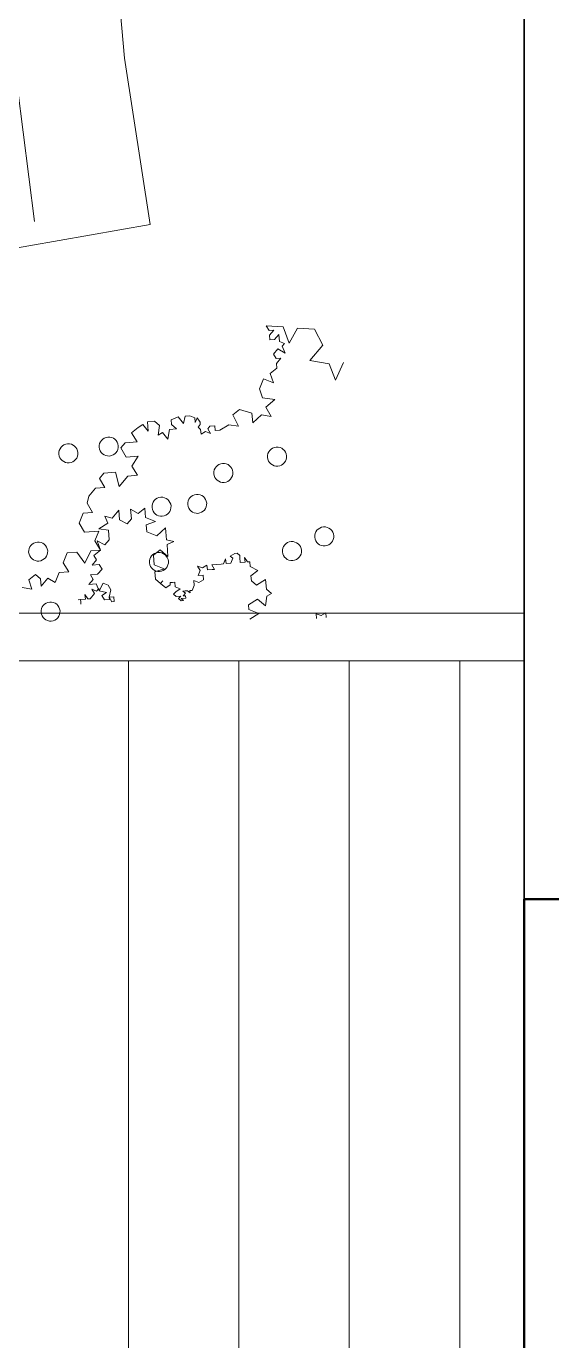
# Model space of a CAD drawing. Header units: metres. Extents: x 0 to 4415, y 1197 to 2590.
# Drawn here: x 1864.378 to 1864.598, y 1202.903 to 1203.455 of the extents above; entities that cross this region are included whole.
import ezdxf

# ---------------------------------------------------------------- set-up
doc = ezdxf.new("R2010")
doc.units = ezdxf.units.M
doc.linetypes.add('CONTINU', pattern=[0])
doc.layers.get('DEFPOINTS').update_dxf_attribs({"lineweight": 5})
for name, color, linetype, lineweight in [('00-Menuiserie', 152, 'CONTINU', 5), ('AMENAGEMENT', 7, 'Continuous', 5), ('Façade 02', 41, 'Continuous', 35), ('gris', 251, 'Continuous', 9), ('mur', 7, 'Continuous', 50), ('vue', 7, 'Continuous', 5)]:
    doc.layers.add(name, color=color, linetype=linetype, lineweight=lineweight)
doc.layers.add('veg', color=7, linetype='Continuous', lineweight=9, true_color=0x61c200)

# ---------------------------------------------------------------- blocks, each defined once
blk = doc.blocks.new('DSD')
at = {"layer": 'DEFPOINTS'}
blk.add_line((1395.59068, 1272.90601), (1396.24674, 1272.90601), dxfattribs=at)
at = {"layer": 'veg'}
for p, q in [((1395.61193, 1273.02625), (1395.60936, 1273.01943)), ((1395.619, 1273.02667), (1395.61193, 1273.02625)), ((1395.61783, 1273.02476), (1395.619, 1273.02667)), ((1395.59879, 1273.02532), (1395.59522, 1273.01858)), ((1395.60586, 1273.02575), (1395.59879, 1273.02532)), ((1395.60936, 1273.01943), (1395.60586, 1273.02575)), ((1395.61343, 1273.0201), (1395.61368, 1273.02309)), ((1395.61368, 1273.02309), (1395.61551, 1273.02093)), ((1395.61551, 1273.02093), (1395.61751, 1273.02077)), ((1395.61584, 1273.02493), (1395.61783, 1273.02476)), ((1395.61767, 1273.02277), (1395.61584, 1273.02493)), ((1395.61751, 1273.02077), (1395.61767, 1273.02277)), ((1395.59522, 1273.01858), (1395.60072, 1273.0121)), ((1395.61103, 1273.01527), (1395.61227, 1273.01819)), ((1395.61418, 1273.01702), (1395.61103, 1273.01527)), ((1395.61135, 1273.01927), (1395.61343, 1273.0201)), ((1395.61227, 1273.01819), (1395.61135, 1273.01927)), ((1395.61602, 1273.01486), (1395.61418, 1273.01702)), ((1395.61485, 1273.01295), (1395.61602, 1273.01486)), ((1395.59, 1273.00394), (1395.58659, 1273.01126)), ((1395.59257, 1273.01076), (1395.59, 1273.00394)), ((1395.60072, 1273.0121), (1395.59257, 1273.01076)), ((1395.61286, 1273.01312), (1395.61485, 1273.01295)), ((1395.61469, 1273.01096), (1395.61286, 1273.01312)), ((1395.61453, 1273.00896), (1395.61469, 1273.01096)), ((1395.61735, 1273.00672), (1395.61453, 1273.00896)), ((1395.61603, 1273.00281), (1395.61735, 1273.00672)), ((1395.62018, 1273.00448), (1395.61603, 1273.00281)), ((1395.62185, 1273.00032), (1395.62018, 1273.00448)), ((1395.62053, 1272.99641), (1395.62185, 1273.00032)), ((1395.61545, 1272.99582), (1395.62053, 1272.99641)), ((1395.6192, 1272.9925), (1395.61545, 1272.99582)), ((1395.61688, 1272.98868), (1395.6192, 1272.9925)), ((1395.62095, 1272.98934), (1395.61688, 1272.98868)), ((1395.6247, 1272.98602), (1395.62095, 1272.98934)), ((1395.62502, 1272.99001), (1395.6247, 1272.98602)), ((1395.63018, 1272.9916), (1395.62502, 1272.99001)), ((1395.63301, 1272.98936), (1395.63018, 1272.9916)), ((1395.6306, 1272.98453), (1395.63301, 1272.98936)), ((1395.64797, 1272.98813), (1395.64681, 1272.98621)), ((1395.64881, 1272.98605), (1395.64797, 1272.98813)), ((1395.64897, 1272.98805), (1395.64881, 1272.98605)), ((1395.65105, 1272.98888), (1395.64897, 1272.98805)), ((1395.65304, 1272.98872), (1395.65105, 1272.98888)), ((1395.6538, 1272.98564), (1395.65304, 1272.98872)), ((1395.65604, 1272.98847), (1395.6538, 1272.98564)), ((1395.65895, 1272.98723), (1395.65604, 1272.98847)), ((1395.65879, 1272.98523), (1395.65895, 1272.98723)), ((1395.63467, 1272.9852), (1395.6306, 1272.98453)), ((1395.6385, 1272.98288), (1395.63467, 1272.9852)), ((1395.6385, 1272.98288), (1395.6385, 1272.98288)), ((1395.6405, 1272.98272), (1395.6385, 1272.98288)), ((1395.64066, 1272.98471), (1395.6405, 1272.98272)), ((1395.64266, 1272.98455), (1395.64066, 1272.98471)), ((1395.64241, 1272.98155), (1395.64357, 1272.98347)), ((1395.64449, 1272.98239), (1395.64241, 1272.98155)), ((1395.64357, 1272.98347), (1395.64266, 1272.98455)), ((1395.6464, 1272.98123), (1395.64449, 1272.98239)), ((1395.64657, 1272.98322), (1395.6464, 1272.98123)), ((1395.64765, 1272.98414), (1395.64657, 1272.98322)), ((1395.64681, 1272.98621), (1395.64673, 1272.98522)), ((1395.64673, 1272.98522), (1395.64765, 1272.98414)), ((1395.65663, 1272.9834), (1395.65879, 1272.98523)), ((1395.65962, 1272.98315), (1395.65663, 1272.9834)), ((1395.66029, 1272.97908), (1395.65962, 1272.98315)), ((1395.66253, 1272.98191), (1395.66029, 1272.97908)), ((1395.66444, 1272.98075), (1395.66253, 1272.98191)), ((1395.66593, 1272.98665), (1395.66377, 1272.98482)), ((1395.66377, 1272.98482), (1395.66444, 1272.98075)), ((1395.66893, 1272.98641), (1395.66593, 1272.98665)), ((1395.6686, 1272.98241), (1395.66893, 1272.98641)), ((1395.67084, 1272.98524), (1395.6686, 1272.98241)), ((1395.67275, 1272.98408), (1395.67084, 1272.98524)), ((1395.67558, 1272.98184), (1395.67275, 1272.98408)), ((1395.67326, 1272.97801), (1395.67558, 1272.98184)), ((1395.67825, 1272.9776), (1395.67326, 1272.97801)), ((1395.68008, 1272.97544), (1395.67825, 1272.9776)), ((1395.67277, 1272.97203), (1395.67776, 1272.97162)), ((1395.67543, 1272.96779), (1395.67277, 1272.97203)), ((1395.67776, 1272.97162), (1395.68008, 1272.97544)), ((1395.67311, 1272.96396), (1395.67543, 1272.96779)), ((1395.68225, 1272.96522), (1395.68076, 1272.95931)), ((1395.68724, 1272.96481), (1395.68225, 1272.96522)), ((1395.6771, 1272.96363), (1395.67311, 1272.96396)), ((1395.68076, 1272.95931), (1395.6771, 1272.96363)), ((1395.68675, 1272.95882), (1395.68908, 1272.96265)), ((1395.68908, 1272.96265), (1395.68724, 1272.96481)), ((1395.69074, 1272.95849), (1395.68675, 1272.95882)), ((1395.69349, 1272.95525), (1395.69074, 1272.95849)), ((1395.69424, 1272.95218), (1395.69349, 1272.95525)), ((1395.66964, 1272.94616), (1395.66997, 1272.95016)), ((1395.66997, 1272.95016), (1395.6728, 1272.94791)), ((1395.6728, 1272.94791), (1395.67595, 1272.94966)), ((1395.67595, 1272.94966), (1395.67563, 1272.94567)), ((1395.68061, 1272.94526), (1395.68094, 1272.94925)), ((1395.68094, 1272.94925), (1395.68369, 1272.94601)), ((1395.69192, 1272.94835), (1395.69424, 1272.95218)), ((1395.66548, 1272.9445), (1395.66964, 1272.94616)), ((1395.66939, 1272.94317), (1395.66548, 1272.9445)), ((1395.66915, 1272.94018), (1395.66939, 1272.94317)), ((1395.67563, 1272.94567), (1395.67746, 1272.94351)), ((1395.67746, 1272.94351), (1395.68061, 1272.94526)), ((1395.68369, 1272.94601), (1395.68677, 1272.94677)), ((1395.68677, 1272.94677), (1395.68552, 1272.94385)), ((1395.68552, 1272.94385), (1395.68935, 1272.94153)), ((1395.69591, 1272.94802), (1395.69192, 1272.94835)), ((1395.69525, 1272.94004), (1395.69758, 1272.94387)), ((1395.69758, 1272.94387), (1395.69591, 1272.94802)), ((1395.66084, 1272.93684), (1395.66125, 1272.94183)), ((1395.66125, 1272.94183), (1395.66499, 1272.93851)), ((1395.66499, 1272.93851), (1395.66915, 1272.94018)), ((1395.68528, 1272.94086), (1395.68495, 1272.93687)), ((1395.68935, 1272.94153), (1395.68528, 1272.94086)), ((1395.69093, 1272.93638), (1395.68927, 1272.94053)), ((1395.68927, 1272.94053), (1395.69525, 1272.94004)), ((1395.65776, 1272.93609), (1395.66084, 1272.93684)), ((1395.66067, 1272.93485), (1395.65776, 1272.93609)), ((1395.66026, 1272.92986), (1395.66067, 1272.93485)), ((1395.6635, 1272.93261), (1395.66026, 1272.92986)), ((1395.66633, 1272.93036), (1395.6635, 1272.93261)), ((1395.68495, 1272.93687), (1395.68678, 1272.93471)), ((1395.68678, 1272.93471), (1395.68994, 1272.93646)), ((1395.68994, 1272.93646), (1395.68861, 1272.93255)), ((1395.68861, 1272.93255), (1395.69093, 1272.93638)), ((1395.68861, 1272.93255), (1395.69144, 1272.93031)), ((1395.6926, 1272.93222), (1395.68861, 1272.93255)), ((1395.69519, 1272.92699), (1395.6926, 1272.93222)), ((1395.62576, 1272.92566), (1395.62593, 1272.92766)), ((1395.62593, 1272.92766), (1395.62692, 1272.92757)), ((1395.62692, 1272.92757), (1395.62808, 1272.92949)), ((1395.62808, 1272.92949), (1395.62792, 1272.92749)), ((1395.62792, 1272.92749), (1395.62992, 1272.92733)), ((1395.62992, 1272.92733), (1395.63008, 1272.92932)), ((1395.63008, 1272.92932), (1395.63016, 1272.93032)), ((1395.63016, 1272.93032), (1395.63124, 1272.93124)), ((1395.63124, 1272.93124), (1395.63224, 1272.93116)), ((1395.63224, 1272.93116), (1395.63415, 1272.92999)), ((1395.63224, 1272.93116), (1395.63224, 1272.93116)), ((1395.63415, 1272.92999), (1395.63307, 1272.92908)), ((1395.63307, 1272.92908), (1395.63391, 1272.927)), ((1395.63391, 1272.927), (1395.6359, 1272.92684)), ((1395.6359, 1272.92684), (1395.63607, 1272.92883)), ((1395.63607, 1272.92883), (1395.6369, 1272.92675)), ((1395.6369, 1272.92675), (1395.6379, 1272.92667)), ((1395.6379, 1272.92667), (1395.63989, 1272.92651)), ((1395.63989, 1272.92651), (1395.64189, 1272.92634)), ((1395.666, 1272.92637), (1395.66633, 1272.93036)), ((1395.68912, 1272.92648), (1395.68795, 1272.92457)), ((1395.69211, 1272.92624), (1395.68912, 1272.92648)), ((1395.69144, 1272.93031), (1395.69028, 1272.9284)), ((1395.69028, 1272.9284), (1395.69211, 1272.92624)), ((1395.69859, 1272.93173), (1395.69519, 1272.92699)), ((1395.70258, 1272.9314), (1395.69859, 1272.93173)), ((1395.70192, 1272.92342), (1395.70425, 1272.92725)), ((1395.70425, 1272.92725), (1395.70258, 1272.9314)), ((1395.6226, 1272.92391), (1395.62576, 1272.92566)), ((1395.62543, 1272.92167), (1395.6226, 1272.92391)), ((1395.62527, 1272.91967), (1395.62543, 1272.92167)), ((1395.64189, 1272.92634), (1395.64073, 1272.92443)), ((1395.64073, 1272.92443), (1395.64173, 1272.92435)), ((1395.64173, 1272.92435), (1395.64372, 1272.92419)), ((1395.64372, 1272.92419), (1395.64389, 1272.92618)), ((1395.64389, 1272.92618), (1395.6458, 1272.92502)), ((1395.64555, 1272.92203), (1395.64539, 1272.92003)), ((1395.64755, 1272.92186), (1395.64555, 1272.92203)), ((1395.6458, 1272.92502), (1395.64788, 1272.92585)), ((1395.64788, 1272.92585), (1395.64672, 1272.92394)), ((1395.64672, 1272.92394), (1395.64755, 1272.92186)), ((1395.66185, 1272.9247), (1395.666, 1272.92637)), ((1395.66576, 1272.92338), (1395.66185, 1272.9247)), ((1395.66551, 1272.92039), (1395.66576, 1272.92338)), ((1395.68795, 1272.92457), (1395.68979, 1272.92241)), ((1395.68979, 1272.92241), (1395.69278, 1272.92216)), ((1395.69278, 1272.92216), (1395.69162, 1272.92025)), ((1395.70592, 1272.92309), (1395.70192, 1272.92342)), ((1395.70758, 1272.91894), (1395.70592, 1272.92309)), ((1395.71589, 1272.92227), (1395.71373, 1272.92044)), ((1395.71872, 1272.92003), (1395.71589, 1272.92227)), ((1395.61679, 1272.91434), (1395.61895, 1272.91618)), ((1395.61895, 1272.91618), (1395.61928, 1272.92017)), ((1395.61928, 1272.92017), (1395.62311, 1272.91784)), ((1395.62311, 1272.91784), (1395.62527, 1272.91967)), ((1395.64539, 1272.92003), (1395.6473, 1272.91887)), ((1395.6473, 1272.91887), (1395.64938, 1272.9197)), ((1395.64938, 1272.9197), (1395.64922, 1272.91771)), ((1395.64922, 1272.91771), (1395.65005, 1272.91563)), ((1395.65005, 1272.91563), (1395.65105, 1272.91555)), ((1395.65105, 1272.91555), (1395.65097, 1272.91455)), ((1395.65097, 1272.91455), (1395.65205, 1272.91546)), ((1395.65105, 1272.91555), (1395.65105, 1272.91555)), ((1395.65105, 1272.91555), (1395.65105, 1272.91555)), ((1395.65205, 1272.91546), (1395.65304, 1272.91538)), ((1395.65205, 1272.91546), (1395.65205, 1272.91546)), ((1395.65304, 1272.91538), (1395.65404, 1272.9153)), ((1395.65512, 1272.91622), (1395.6572, 1272.91705)), ((1395.65704, 1272.91505), (1395.65512, 1272.91622)), ((1395.6572, 1272.91705), (1395.65736, 1272.91905)), ((1395.65736, 1272.91905), (1395.65836, 1272.91896)), ((1395.65836, 1272.91896), (1395.65936, 1272.91888)), ((1395.65936, 1272.91888), (1395.65928, 1272.91788)), ((1395.65928, 1272.91788), (1395.66119, 1272.91672)), ((1395.66119, 1272.91672), (1395.66335, 1272.91855)), ((1395.66243, 1272.91963), (1395.66335, 1272.91855)), ((1395.66335, 1272.91855), (1395.66243, 1272.91963)), ((1395.66335, 1272.91855), (1395.66551, 1272.92039)), ((1395.68539, 1272.91775), (1395.68422, 1272.91583)), ((1395.68422, 1272.91583), (1395.68498, 1272.91276)), ((1395.68746, 1272.91858), (1395.68539, 1272.91775)), ((1395.68614, 1272.91467), (1395.68921, 1272.91542)), ((1395.68921, 1272.91542), (1395.68746, 1272.91858)), ((1395.69046, 1272.91833), (1395.68921, 1272.91542)), ((1395.68921, 1272.91542), (1395.68929, 1272.91642)), ((1395.68929, 1272.91642), (1395.69021, 1272.91534)), ((1395.69021, 1272.91534), (1395.69229, 1272.91618)), ((1395.69345, 1272.91809), (1395.69046, 1272.91833)), ((1395.69229, 1272.91618), (1395.69113, 1272.91426)), ((1395.69162, 1272.92025), (1395.69345, 1272.91809)), ((1395.71074, 1272.92069), (1395.70758, 1272.91894)), ((1395.71349, 1272.91745), (1395.71074, 1272.92069)), ((1395.71373, 1272.92044), (1395.71349, 1272.91745)), ((1395.7174, 1272.91612), (1395.71872, 1272.92003)), ((1395.72147, 1272.91679), (1395.7174, 1272.91612)), ((1395.61871, 1272.91318), (1395.61679, 1272.91434)), ((1395.61938, 1272.90911), (1395.61871, 1272.91318)), ((1395.62262, 1272.91186), (1395.61938, 1272.90911)), ((1395.62644, 1272.90953), (1395.62262, 1272.91186)), ((1395.65288, 1272.91339), (1395.6528, 1272.91239)), ((1395.6528, 1272.91239), (1395.65479, 1272.91222)), ((1395.65288, 1272.91339), (1395.65288, 1272.91339)), ((1395.65388, 1272.9133), (1395.65288, 1272.91339)), ((1395.65404, 1272.9153), (1395.65296, 1272.91438)), ((1395.65296, 1272.91438), (1395.65388, 1272.9133)), ((1395.65479, 1272.91222), (1395.65371, 1272.91131)), ((1395.65371, 1272.91131), (1395.65471, 1272.91123)), ((1395.65471, 1272.91123), (1395.65579, 1272.91214)), ((1395.65488, 1272.91322), (1395.65687, 1272.91306)), ((1395.65579, 1272.91214), (1395.65488, 1272.91322)), ((1395.65687, 1272.91306), (1395.65795, 1272.91397)), ((1395.65795, 1272.91397), (1395.65704, 1272.91505)), ((1395.68298, 1272.91292), (1395.68282, 1272.91093)), ((1395.68282, 1272.91093), (1395.68381, 1272.91084)), ((1395.68498, 1272.91276), (1395.68298, 1272.91292)), ((1395.68381, 1272.91084), (1395.68498, 1272.91276)), ((1395.68498, 1272.91276), (1395.68489, 1272.91176)), ((1395.68489, 1272.91176), (1395.68689, 1272.9116)), ((1395.68805, 1272.91351), (1395.68614, 1272.91467)), ((1395.68689, 1272.9116), (1395.68805, 1272.91351)), ((1395.69113, 1272.91426), (1395.69296, 1272.9121)), ((1395.69296, 1272.9121), (1395.69396, 1272.91202)), ((1395.69396, 1272.91202), (1395.69512, 1272.91393)), ((1395.69512, 1272.91393), (1395.69495, 1272.91194)), ((1395.69495, 1272.91194), (1395.69695, 1272.91177)), ((1395.69679, 1272.90978), (1395.69687, 1272.91078)), ((1395.69687, 1272.91078), (1395.69679, 1272.90978)), ((1395.69687, 1272.91078), (1395.69695, 1272.91177)), ((1395.69695, 1272.91177), (1395.69687, 1272.91078)), ((1395.69687, 1272.91078), (1395.69695, 1272.91177)), ((1395.69695, 1272.91177), (1395.69687, 1272.91078)), ((1395.69687, 1272.91078), (1395.69695, 1272.91177)), ((1395.69695, 1272.91177), (1395.69687, 1272.91078)), ((1395.69687, 1272.91078), (1395.69687, 1272.91078)), ((1395.69687, 1272.91078), (1395.69687, 1272.91078)), ((1395.69695, 1272.91177), (1395.69695, 1272.91177)), ((1395.69695, 1272.91177), (1395.69695, 1272.91177)), ((1395.69695, 1272.91177), (1395.69695, 1272.91177)), ((1395.69695, 1272.91177), (1395.69695, 1272.91177)), ((1395.69695, 1272.91177), (1395.69695, 1272.91177)), ((1395.69695, 1272.91177), (1395.69695, 1272.91177)), ((1395.69695, 1272.91177), (1395.69695, 1272.91177)), ((1395.69695, 1272.91177), (1395.69695, 1272.91177)), ((1395.69695, 1272.91177), (1395.69695, 1272.91177)), ((1395.69795, 1272.91169), (1395.69695, 1272.91177)), ((1395.69695, 1272.91177), (1395.69795, 1272.91169)), ((1395.69695, 1272.91177), (1395.69695, 1272.91177)), ((1395.69695, 1272.91177), (1395.69695, 1272.91177)), ((1395.69695, 1272.91177), (1395.69695, 1272.91177)), ((1395.69695, 1272.91177), (1395.69695, 1272.91177)), ((1395.69695, 1272.91177), (1395.69695, 1272.91177)), ((1395.69695, 1272.91177), (1395.69695, 1272.91177)), ((1395.69695, 1272.91177), (1395.69695, 1272.91177)), ((1395.59386, 1272.90417), (1395.59402, 1272.90617)), ((1395.59402, 1272.90617), (1395.59594, 1272.90501)), ((1395.59594, 1272.90501), (1395.59801, 1272.90584)), ((1395.59801, 1272.90584), (1395.59785, 1272.90385)), ((1395.62213, 1272.90587), (1395.62628, 1272.90754)), ((1395.62595, 1272.90354), (1395.62213, 1272.90587)), ((1395.62628, 1272.90754), (1395.62644, 1272.90953)), ((1395.69679, 1272.90978), (1395.69679, 1272.90978)), ((1395.69679, 1272.90978), (1395.69679, 1272.90978)), ((1395.69679, 1272.90978), (1395.69679, 1272.90978)), ((1395.69679, 1272.90978), (1395.69679, 1272.90978))]:
    blk.add_line(p, q, dxfattribs=at)
at = {"layer": 'veg', "color": 50}
for centre in [(1395.68515, 1272.97603), (1395.70209, 1272.97316), (1395.61448, 1272.97179), (1395.64801, 1272.95196), (1395.71477, 1272.93193)]:
    blk.add_ellipse(centre, major_axis=(0.00285, -0.00281), ratio=1, start_param=2.267169, end_param=8.550354, dxfattribs=at)
at = {"layer": 'veg', "color": 10}
for centre in [(1395.63702, 1272.96492), (1395.66298, 1272.95073), (1395.59465, 1272.93826), (1395.60821, 1272.93213), (1395.66409, 1272.92753), (1395.70959, 1272.90672)]:
    blk.add_ellipse(centre, major_axis=(0.00285, -0.00281), ratio=1, start_param=2.267169, end_param=8.550354, dxfattribs=at)
blk = doc.blocks.new('08')
for p, q in [((-250.22, 719.25), (-259.6, 615.75)), ((-208.58, 650.76), (-221.75, 547.07)), ((-259.6, 615.75), (-270.28, 545.87)), ((-270.28, 545.87), (-184.24, 530.7))]:
    blk.add_line(p, q)
blk = doc.blocks.new('FEMME')
blk.add_blockref('08', (39.14, 97.32))

msp = doc.modelspace()

# ---------------------------------------------------------------- linework, layer by layer
at = {"layer": 'Façade 02'}
msp.add_line((1864.58681, 1204.08817), (1864.58681, 1203.08817), dxfattribs=at)
at = {"layer": 'gris'}
for p, q in [((1864.42062, 1203.18817), (1864.42062, 1202.84226)), ((1864.46698, 1203.18817), (1864.46698, 1202.82797)), ((1864.51334, 1203.18817), (1864.51334, 1202.8129)), ((1864.5597, 1203.18817), (1864.5597, 1202.79736))]:
    msp.add_line(p, q, dxfattribs=at)
msp.add_spline([(1863.81146, 1202.93817), (1863.99959, 1202.91751), (1864.30672, 1202.87233), (1864.58681, 1202.78817)], degree=3, dxfattribs=at)
at = {"layer": 'mur'}
for points in [[(1861.34611, 1203.08817), (1861.34611, 1202.18817), (1864.58681, 1202.18817), (1864.58681, 1203.08817)], [(1864.58681, 1203.08817), (1876.98739, 1203.08817), (1876.98739, 1202.18817), (1879.62536, 1202.18817)]]:
    msp.add_lwpolyline(points, dxfattribs=at)
at = {"layer": 'vue'}
msp.add_line((1864.58681, 1203.08817), (1864.58681, 1203.18817), dxfattribs=at)
msp.add_lwpolyline([(1863.89146, 1203.18817), (1863.79146, 1203.18817), (1863.79146, 1203.20817), (1864.58681, 1203.20817), (1864.58681, 1203.20817), (1864.58681, 1203.18817)], dxfattribs=at)
msp.add_lwpolyline([(1863.79146, 1203.20817), (1864.58681, 1203.20817), (1864.58681, 1203.18817), (1863.79146, 1203.18817)], close=True, dxfattribs=at)

# ---------------------------------------------------------------- block references
at = {"layer": '00-Menuiserie', "xscale": -1}
msp.add_blockref('DSD', (3260.09749, -69.69784), dxfattribs=at)
at = {"layer": 'AMENAGEMENT', "xscale": -0.001, "yscale": 0.001, "zscale": 0.001, "rotation": 359.999}
msp.add_blockref('FEMME', (1864.19854, 1202.72826), dxfattribs=at)

doc.saveas('drawing.dxf')
